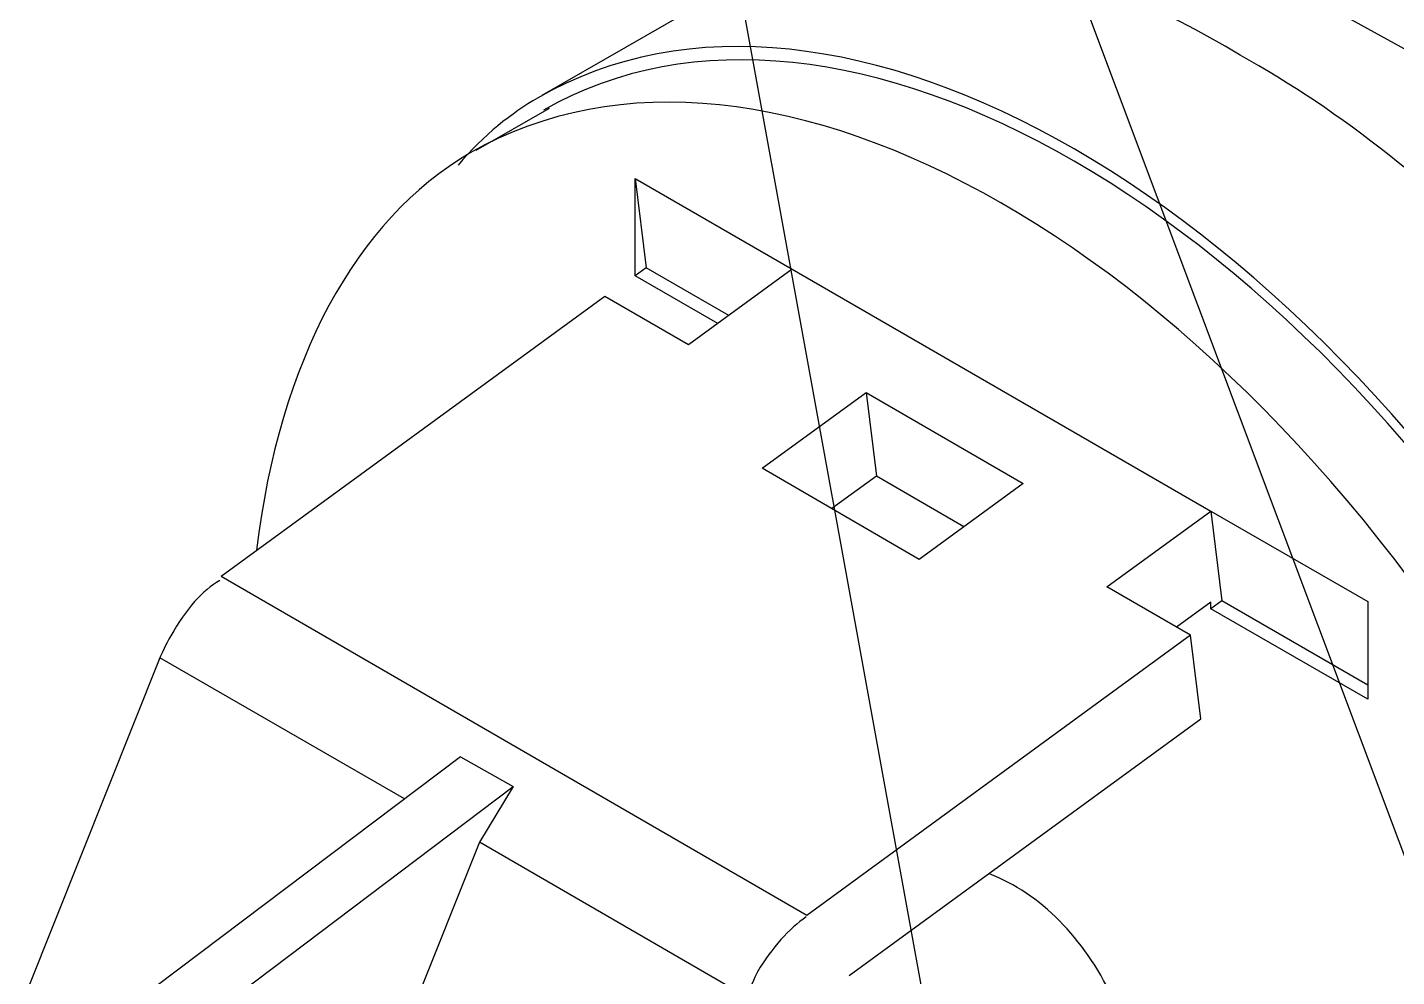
# Model space of a CAD drawing. Header units: inches. Extents: x 0.3 to 33.8, y 15.5 to 37.1.
# Drawn here: x 24.821 to 25.979, y 24.613 to 25.415 of the extents above; entities that cross this region are included whole.
import ezdxf

# ---------------------------------------------------------------- set-up
doc = ezdxf.new("R2010")
doc.units = ezdxf.units.IN
doc.header["$MEASUREMENT"] = 0

# ---------------------------------------------------------------- blocks, each defined once
blk = doc.blocks.new('60298_1')
at = {"color": 21, "transparency": 33554687}
for points in [[(25.3215, 26.0079), (26.2976, 20.6413), (26.1173, 20.6413)], [(25.6737, 25.5452), (27.4796, 20.7348), (27.6598, 20.7348)]]:
    blk.add_lwpolyline(points, dxfattribs=at)
at = {"transparency": 33554687}
for points in [[(26.2986, 23.8787), (26.4163, 23.9748), (26.4974, 24.0982), (26.5423, 24.2335), (26.5583, 24.3745), (26.5212, 24.6595), (26.4101, 24.9368), (26.2392, 25.1837), (26.0218, 25.3768), (25.8979, 25.4455), (25.7631, 25.4904), (25.619, 25.5028), (25.4718, 25.4739)], [(25.3975, 25.4393), (25.256, 25.3577)], [(25.2622, 25.3469), (25.2002, 25.3112)], [(25.335, 25.2054), (25.335, 25.2875)], [(25.335, 25.2875), (25.3443, 25.2121)], [(25.335, 25.2875), (25.4677, 25.211)], [(25.3443, 25.2121), (25.335, 25.2054)], [(25.414, 25.1718), (25.3443, 25.2121)], [(25.4677, 25.211), (25.3799, 25.147)], [(25.4677, 25.211), (25.8214, 25.0065)], [(25.4047, 25.1651), (25.335, 25.2054)], [(25.3092, 25.1878), (24.9849, 24.9513)], [(25.3799, 25.147), (25.3092, 25.1878)], [(25.5751, 24.9657), (25.4424, 25.0427), (25.5302, 25.1067), (25.6629, 25.0298), (25.5751, 24.9657)], [(25.5302, 25.1067), (25.539, 25.036), (25.5013, 25.0086)], [(25.6128, 24.9931), (25.539, 25.036)], [(25.7336, 24.9425), (25.8214, 25.0065)], [(25.8214, 25.0065), (25.8307, 24.9306)], [(25.8214, 25.0065), (25.9542, 24.9301)], [(25.4801, 24.6647), (24.9849, 24.9513)], [(25.8044, 24.9017), (25.7336, 24.9425)], [(25.8214, 24.9296), (25.7925, 24.9084)], [(25.8307, 24.9306), (25.8214, 24.9239)], [(25.8214, 24.9239), (25.8214, 24.9296)], [(25.9542, 24.8475), (25.8214, 24.9239)], [(25.9542, 24.8594), (25.8307, 24.9306)], [(25.9542, 24.9301), (25.9542, 24.8475)], [(25.8044, 24.9017), (25.4801, 24.6647)], [(25.8132, 24.831), (25.8044, 24.9017)], [(24.9332, 24.8826), (24.8212, 24.6022)], [(25.1398, 24.7633), (24.9332, 24.8826)], [(25.5157, 24.6141), (25.8132, 24.831)], [(25.1873, 24.7989), (24.9296, 24.6048)], [(25.1873, 24.7989), (25.2317, 24.7736)], [(24.974, 24.579), (25.2317, 24.7736)], [(25.2317, 24.7736), (25.2033, 24.7266)], [(25.2033, 24.7266), (25.0912, 24.4462)], [(25.429, 24.596), (25.2033, 24.7266)]]:
    blk.add_lwpolyline(points, dxfattribs=at)
blk.add_open_spline([(25.8462, 25.3918), (25.7116, 25.474), (25.5784, 25.5), (25.4641, 25.4692)], degree=3, dxfattribs=at)
for points, knots in [([(26.0734, 23.7599), (26.1042, 23.7713), (26.1318, 23.7823), (26.1561, 23.7961), (26.4062, 23.9407), (26.4062, 24.4066), (26.1561, 24.8341), (25.9085, 25.2686), (25.505, 25.5016), (25.2524, 25.3556), (25.2307, 25.3431), (25.2073, 25.3247), (25.1852, 25.2988)], [0, 0, 0, 0, 1, 1, 1, 2, 2, 2, 3, 3, 3, 4, 4, 4, 4]), ([(26.1509, 23.8064), (26.3965, 23.9495), (26.3965, 24.409), (26.1509, 24.8289), (25.9057, 25.259), (25.5078, 25.4887), (25.2575, 25.3453)], [0, 0, 0, 0, 1, 1, 1, 2, 2, 2, 2]), ([(26.2955, 23.8787), (26.5478, 24.0225), (26.5478, 24.4883), (26.2955, 24.9167), (26.1794, 25.1263), (26.0174, 25.2974), (25.8462, 25.3918)], [0, 0, 0, 0, 1, 1, 1, 2, 2, 2, 2]), ([(25.8204, 23.7393), (25.9251, 23.7195), (26.0156, 23.7297), (26.0889, 23.7703), (26.3345, 23.9138), (26.3345, 24.3732), (26.0889, 24.7979), (25.8437, 25.2232), (25.4459, 25.453), (25.1955, 25.3092), (25.0983, 25.2523), (25.0345, 25.1341), (25.0148, 24.9735)], [0, 0, 0, 0, 1, 1, 1, 2, 2, 2, 3, 3, 3, 4, 4, 4, 4]), ([(24.9838, 24.9477), (24.9695, 24.94), (24.9551, 24.9236), (24.9425, 24.9012), (24.94, 24.8974), (24.9365, 24.8901), (24.9322, 24.8805)], [0, 0, 0, 0, 1, 1, 1, 2, 2, 2, 2]), ([(25.7791, 24.4622), (25.7822, 24.5044), (25.7677, 24.5532), (25.7378, 24.5965), (25.7147, 24.645), (25.6772, 24.6835), (25.6345, 24.6998)], [0, 0, 0, 0, 1, 1, 1, 2, 2, 2, 2]), ([(25.4796, 24.6636), (25.4651, 24.6539), (25.4507, 24.6374), (25.4383, 24.6172), (25.4356, 24.6113), (25.4321, 24.6039), (25.4279, 24.5913)], [0, 0, 0, 0, 1, 1, 1, 2, 2, 2, 2])]:
    blk.add_open_spline(points, degree=3, knots=knots, dxfattribs=at)

msp = doc.modelspace()

# ---------------------------------------------------------------- block references
msp.add_blockref('60298_1', (0, 0))

doc.saveas('drawing.dxf')
